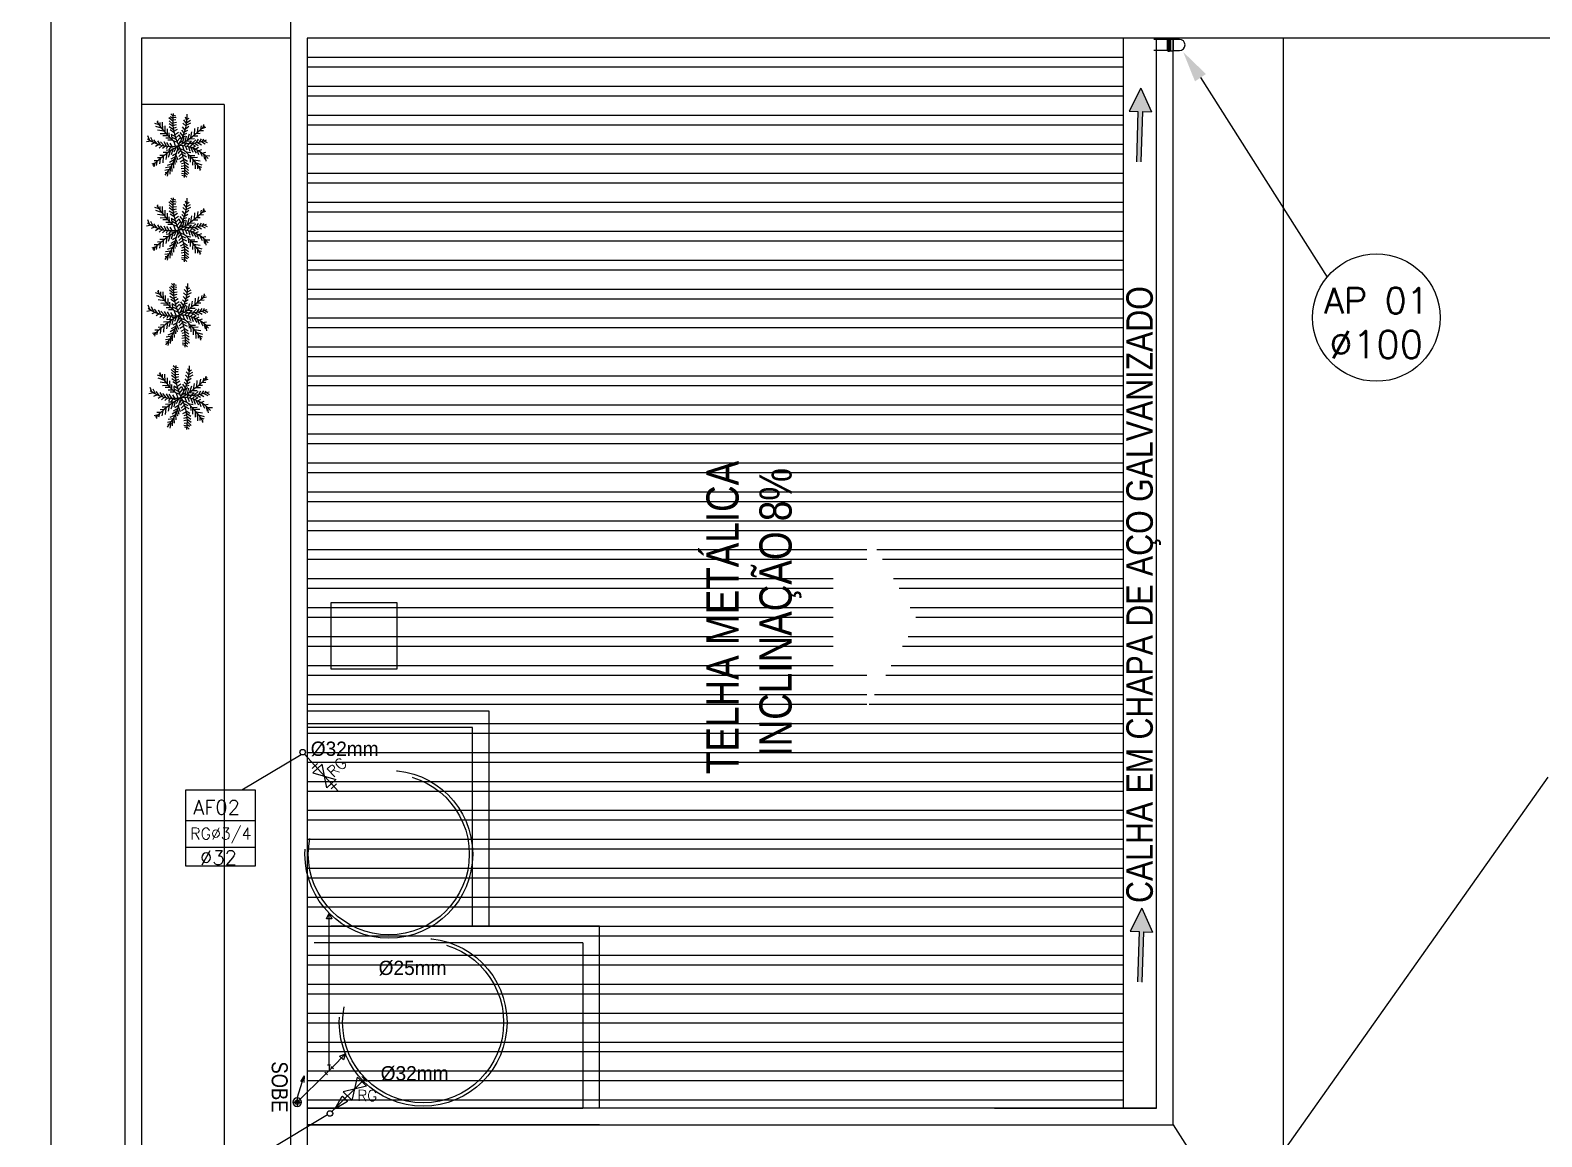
# Model space of a CAD drawing. Header units: millimetres. Extents: x 1904 to 2142, y -1319 to -1235.
# Drawn here: x 2103.32 to 2124.42, y -1267.4 to -1251.96 of the extents above; entities that cross this region are included whole.
import ezdxf
from ezdxf.enums import TextEntityAlignment as Align

# ---------------------------------------------------------------- set-up
doc = ezdxf.new("R2010")
doc.units = ezdxf.units.MM
doc.header["$LTSCALE"] = 30
doc.linetypes.add('HIDDEN', pattern=[0.375, 0.25, -0.125])
doc.linetypes.add('HIDDEN2', pattern=[0.1875, 0.125, -0.0625])
doc.layers.get('0').update_dxf_attribs({"linetype": 'CONTINUOUS'})
doc.layers.get('Defpoints').update_dxf_attribs({"linetype": 'CONTINUOUS'})
for name, color, linetype in [('-HIDRO', 8, 'CONTINUOUS'), ('A-PEN-C', 4, 'CONTINUOUS'), ('AF', 5, 'CONTINUOUS'), ('arquitetura', 8, 'CONTINUOUS'), ('CONEXAO_AG_FRIA', 2, 'CONTINUOUS'), ('CONEXÃO_HIDRÁULICA', 2, 'CONTINUOUS'), ('COTAS', 7, 'CONTINUOUS'), ('E-txt-g', 3, 'CONTINUOUS'), ('Prumadas_Q', 3, 'CONTINUOUS'), ('Prumadas_T', 2, 'CONTINUOUS'), ('TigreCad', 3, 'CONTINUOUS'), ('Tinterno', 9, 'CONTINUOUS'), ('TUBULAÇÃO_HIDRÁULICA', 3, 'CONTINUOUS')]:
    doc.layers.add(name, color=color, linetype=linetype)
for name, color, linetype, lineweight in [('E-Pen-C', 4, 'CONTINUOUS', 15), ('E-Pen-G', 3, 'CONTINUOUS', 30), ('E-Txt-W', 7, 'CONTINUOUS', 20)]:
    doc.layers.add(name, color=color, linetype=linetype, lineweight=lineweight)
doc.styles.add('F2', font='ARIALN.TTF')
doc.styles.add('REG60', font='romans.shx', dxfattribs={"width": 0.8, "height": 0.15})
doc.styles.add('REG80', font='romans.shx', dxfattribs={"width": 0.8, "height": 0.18})
doc.styles.add('ROMANS', font='simplex.shx', dxfattribs={"height": 6})
doc.dimstyles.new('DIMENSION-1', dxfattribs={"dimtxt": 0.145, "dimasz": 0.07, "dimexe": 1, "dimexo": 0, "dimgap": 0.12, "dimtad": 1, "dimzin": 7, "dimdsep": 46, "dimtxsty": 'F2', "dimblk1": 'TRACO', "dimblk2": 'TRACO', "dimsah": 1, "dimcen": 1, "dimse1": 1, "dimse2": 1, "dimclrd": 4, "dimclre": 256, "dimclrt": 4, "dimadec": 8, "dimazin": 0, "dimtfac": 1, "dimtix": 1, "dimtmove": 2, "dimatfit": 3, "dimldrblk": 'TRACO', "dimfxl": 1, "dimtolj": 1, "dimtzin": 0, "dimarcsym": 0})

# ---------------------------------------------------------------- blocks, each defined once
blk = doc.blocks.new('TXT-AMB75')
at = {"layer": 'E-txt-g', "style": 'REG80', "width": 0.8, "flags": 8}
blk.add_attdef('TXT', text='', height=0.2, dxfattribs=at).set_placement((0.0055, 0.2964), align=Align.CENTER)
at = {"layer": 'E-Txt-W', "style": 'REG60', "width": 0.8, "flags": 8}
blk.add_attdef('TXT', text='', height=0.15, dxfattribs=at).set_placement((0.0055, 0.0271), align=Align.CENTER)
blk = doc.blocks.new('TRACO')
at = {"layer": 'E-Pen-C'}
for p, q in [((-1, 0), (1, 0)), ((0, 1), (0, -1))]:
    blk.add_line(p, q, dxfattribs=at)
at = {"layer": 'E-Pen-G'}
blk.add_line((-0.42, -0.42), (0.42, 0.42), dxfattribs=at)
blk = doc.blocks.new('*D144')
at = {"layer": 'arquitetura', "color": 4, "linetype": 'Continuous', "lineweight": -2}
blk.add_line((2103.61, -1244.207), (2103.61, -1310.369), dxfattribs=at)
at = {"layer": 'Defpoints', "color": 0, "linetype": 'Continuous'}
for p in [(2104.643, -1244.137), (2103.61, -1310.439), (2104.643, -1310.439)]:
    blk.add_point(p, dxfattribs=at)
at = {"layer": 'arquitetura', "color": 4, "linetype": 'Continuous', "lineweight": -2, "xscale": 0.07, "yscale": 0.07, "zscale": 0.07}
for p, rotation in [((2103.61, -1244.137), 90), ((2103.61, -1310.439), 270)]:
    blk.add_blockref('TRACO', p, dxfattribs=dict(at, rotation=rotation))
at = {"layer": 'arquitetura', "color": 4, "linetype": 'Continuous', "insert": (2103.416, -1277.288), "char_height": 0.145, "attachment_point": 5, "rotation": 90, "style": 'F2'}
blk.add_mtext('\\A1;43.05', dxfattribs=at)
blk = doc.blocks.new('CIRCULOS')
at = {"layer": 'COTAS'}
for p, q in [((-4, 0), (4, 0)), ((0, 4), (0, -4))]:
    blk.add_line(p, q, dxfattribs=at)
for radius in [2, 1]:
    blk.add_circle((0, 0), radius, dxfattribs=at)
blk = doc.blocks.new('j9n100d')
at = {"layer": 'TigreCad'}
for p, q in [((55, 51), (0, 51)), ((57, 53), (55, 51)), ((57, 53), (57, -53)), ((77, 53), (57, 53)), ((77, 53), (77, -53)), ((89, 53), (77, 53)), ((77, 53), (77, 53)), ((90, 57), (90, 54)), ((101, 58), (91, 58)), ((91, 57), (91, -57)), ((101, 57), (101, -57)), ((102, 57), (103, 54)), ((108, 53), (104, 53)), ((108, 53), (108, -53)), ((55, -51), (0, -51)), ((57, -53), (55, -51)), ((77, -53), (57, -53)), ((89, -53), (77, -53)), ((77, -53), (77, -53)), ((90, -57), (90, -54)), ((101, -58), (91, -58)), ((102, -57), (103, -54)), ((108, -53), (104, -53))]:
    blk.add_line(p, q, dxfattribs=at)
for centre, radius, start, end in [((0, 0), 50.8, 90, 270), ((89, 54), 1, 270, 355), ((91, 57), 1, 90, 175), ((101, 57), 1, 15, 90), ((104, 54), 1, 195, 270), ((89, -54), 1, 5, 90), ((91, -57), 1, 185, 270), ((101, -57), 1, 270, 345), ((104, -54), 1, 90, 165)]:
    blk.add_arc(centre, radius, start, end, dxfattribs=at)
at = {"layer": 'Tinterno'}
for p, q in [((55, 51), (55, -51)), ((77, 53), (77, -53)), ((90, 53), (90, -53)), ((103, 53), (103, -53))]:
    blk.add_line(p, q, dxfattribs=at)

msp = doc.modelspace()

# ---------------------------------------------------------------- hatches: boundary and pattern name
at = {"layer": 'AF'}
for points in [[(2118.762, -1253.794), (2118.823, -1253.796), (2118.846, -1253.093), (2118.971, -1253.097), (2118.826, -1252.765), (2118.66, -1253.087), (2118.784, -1253.091)], [(2118.776, -1265.242), (2118.837, -1265.244), (2118.86, -1264.542), (2118.985, -1264.546), (2118.84, -1264.213), (2118.674, -1264.536), (2118.799, -1264.54)]]:
    msp.add_hatch(color=256, dxfattribs=at).paths.add_polyline_path(points)
at = {"layer": 'arquitetura'}
h = msp.add_hatch(dxfattribs=at)
h.set_pattern_fill('ANSI32,_O', color=256, scale=1.078123, angle=135)
h.set_pattern_definition([(180, (2510.08072, -5234.78578), (-3e-16, -0.404295996), []), (180, (2509.94596, -5234.651), (-3e-16, -0.404295996), [])])
h.paths.add_polyline_path([(2107.184, -1267.007), (2107.184, -1252.069), (2118.581, -1252.069), (2118.581, -1267.007)])
h.paths.add_polyline_path([(2113.36, -1262.485), (2113.36, -1257.823), (2112.5, -1257.823), (2112.5, -1262.485)], flags=24)
h.paths.add_polyline_path([(2114.248, -1262.411), (2114.248, -1257.897), (2113.229, -1257.897), (2113.229, -1262.411)], flags=24)
h.paths.add_polyline_path([(2115, -1260.899), (2115, -1261.416), (2115.706, -1260.192), (2115, -1258.969), (2115, -1259.486), (2114.529, -1259.486), (2114.529, -1260.899)], flags=16)

# ---------------------------------------------------------------- linework, layer by layer
for p, q in [((2107.257, -1262.261), (2107.332, -1262.192)), ((2107.394, -1262.204), (2107.264, -1262.324)), ((2107.459, -1262.534), (2107.394, -1262.204)), ((2107.264, -1262.324), (2107.588, -1262.415)), ((2107.588, -1262.415), (2107.459, -1262.534)), ((2107.52, -1262.547), (2107.596, -1262.477)), ((2107.813, -1266.9), (2107.889, -1266.572)), ((2107.889, -1266.572), (2108.014, -1266.696)), ((2108.024, -1266.634), (2107.951, -1266.562)), ((2107.751, -1266.91), (2107.678, -1266.838)), ((2108.014, -1266.696), (2107.688, -1266.776)), ((2107.688, -1266.776), (2107.813, -1266.9))]:
    msp.add_line(p, q)
at = {"layer": 'A-PEN-C'}
msp.add_line((2119.656, -1252.619), (2121.424, -1255.404), dxfattribs=at)
msp.add_circle((2122.112, -1255.968), 0.89, dxfattribs=at)
msp.add_solid([(2119.415, -1252.261), (2119.58, -1252.671), (2119.733, -1252.568)], dxfattribs=at)
at = {"layer": 'AF'}
for p, q in [((2118.826, -1252.765), (2118.66, -1253.087)), ((2118.826, -1252.765), (2118.971, -1253.097)), ((2118.66, -1253.087), (2118.784, -1253.091)), ((2118.784, -1253.091), (2118.762, -1253.794)), ((2118.846, -1253.093), (2118.823, -1253.796)), ((2118.846, -1253.093), (2118.971, -1253.097)), ((2118.84, -1264.213), (2118.674, -1264.536)), ((2118.84, -1264.213), (2118.985, -1264.546)), ((2118.674, -1264.536), (2118.799, -1264.54)), ((2118.799, -1264.54), (2118.776, -1265.242)), ((2118.86, -1264.542), (2118.837, -1265.244)), ((2118.86, -1264.542), (2118.985, -1264.546))]:
    msp.add_line(p, q, dxfattribs=at)
at = {"layer": 'arquitetura', "linetype": 'Continuous'}
for p, q in [((2104.643, -1244.137), (2104.643, -1310.439)), ((2106.953, -1252.069), (2104.874, -1252.069)), ((2119.044, -1267.007), (2119.044, -1252.069)), ((2119.044, -1267.007), (2119.044, -1252.069)), ((2119.275, -1267.238), (2119.275, -1252.069)), ((2119.275, -1267.238), (2119.275, -1252.069)), ((2109.494, -1267.007), (2107.184, -1267.007)), ((2107.184, -1267.007), (2111.035, -1267.007)), ((2119.044, -1267.007), (2107.184, -1267.007)), ((2116.781, -1267.007), (2119.044, -1267.007)), ((2109.725, -1267.238), (2107.184, -1267.238)), ((2107.184, -1267.238), (2119.275, -1267.238)), ((2111.266, -1267.238), (2107.184, -1267.238)), ((2116.781, -1267.238), (2119.275, -1267.238))]:
    msp.add_line(p, q, dxfattribs=at)
at = {"layer": 'arquitetura'}
for p, q in [((2106.953, -1251.838), (2106.953, -1287.106)), ((2104.874, -1252.069), (2104.874, -1309.857)), ((2118.581, -1267.007), (2118.581, -1252.069)), ((2120.815, -1268.778), (2120.815, -1252.069)), ((2106.029, -1252.993), (2104.874, -1252.993)), ((2105.313, -1253.154), (2105.283, -1253.126)), ((2105.314, -1253.142), (2105.351, -1253.151)), ((2106.029, -1252.993), (2106.029, -1288.03)), ((2105.118, -1253.277), (2105.061, -1253.258)), ((2105.153, -1253.325), (2105.074, -1253.3)), ((2105.188, -1253.368), (2105.098, -1253.353)), ((2105.108, -1253.262), (2105.1, -1253.22)), ((2105.134, -1253.3), (2105.135, -1253.243)), ((2105.173, -1253.349), (2105.168, -1253.242)), ((2105.202, -1253.384), (2105.203, -1253.293)), ((2105.238, -1253.424), (2105.237, -1253.334)), ((2105.31, -1253.228), (2105.255, -1253.178)), ((2105.311, -1253.266), (2105.258, -1253.22)), ((2105.314, -1253.303), (2105.26, -1253.263)), ((2105.32, -1253.346), (2105.262, -1253.306)), ((2105.31, -1253.191), (2105.276, -1253.166)), ((2105.327, -1253.383), (2105.276, -1253.348)), ((2105.31, -1253.207), (2105.354, -1253.204)), ((2105.31, -1253.25), (2105.361, -1253.242)), ((2105.312, -1253.169), (2105.358, -1253.177)), ((2105.313, -1253.288), (2105.363, -1253.274)), ((2105.317, -1253.325), (2105.36, -1253.312)), ((2105.324, -1253.368), (2105.377, -1253.338)), ((2105.471, -1253.389), (2105.437, -1253.353)), ((2105.483, -1253.352), (2105.448, -1253.306)), ((2105.496, -1253.298), (2105.452, -1253.256)), ((2105.504, -1253.257), (2105.463, -1253.209)), ((2105.475, -1253.377), (2105.519, -1253.35)), ((2105.508, -1253.216), (2105.486, -1253.17)), ((2105.488, -1253.333), (2105.534, -1253.297)), ((2105.499, -1253.284), (2105.561, -1253.251)), ((2105.505, -1253.243), (2105.558, -1253.213)), ((2105.51, -1253.199), (2105.54, -1253.185)), ((2105.612, -1253.418), (2105.618, -1253.33)), ((2105.654, -1253.383), (2105.666, -1253.311)), ((2105.684, -1253.357), (2105.738, -1253.355)), ((2105.7, -1253.343), (2105.713, -1253.292)), ((2105.718, -1253.327), (2105.772, -1253.311)), ((2105.733, -1253.312), (2105.742, -1253.272)), ((2105.01, -1253.505), (2104.942, -1253.517)), ((2104.984, -1253.488), (2104.961, -1253.429)), ((2105.036, -1253.519), (2105.005, -1253.453)), ((2105.057, -1253.53), (2105.008, -1253.552)), ((2105.093, -1253.545), (2105.047, -1253.487)), ((2105.114, -1253.552), (2105.071, -1253.58)), ((2105.137, -1253.559), (2105.1, -1253.501)), ((2105.16, -1253.565), (2105.121, -1253.601)), ((2105.217, -1253.402), (2105.134, -1253.405)), ((2105.191, -1253.571), (2105.137, -1253.513)), ((2105.244, -1253.429), (2105.173, -1253.429)), ((2105.224, -1253.576), (2105.188, -1253.517)), ((2105.283, -1253.466), (2105.212, -1253.466)), ((2105.262, -1253.579), (2105.228, -1253.523)), ((2105.311, -1253.493), (2105.24, -1253.493)), ((2105.265, -1253.451), (2105.262, -1253.387)), ((2105.303, -1253.579), (2105.275, -1253.532)), ((2105.343, -1253.442), (2105.29, -1253.412)), ((2105.3, -1253.479), (2105.297, -1253.415)), ((2105.357, -1253.484), (2105.303, -1253.454)), ((2105.374, -1253.525), (2105.322, -1253.502)), ((2105.35, -1253.575), (2105.324, -1253.503)), ((2105.335, -1253.416), (2105.39, -1253.38)), ((2105.35, -1253.464), (2105.398, -1253.417)), ((2105.369, -1253.508), (2105.413, -1253.458)), ((2105.434, -1253.474), (2105.401, -1253.419)), ((2105.403, -1253.531), (2105.447, -1253.505)), ((2105.454, -1253.434), (2105.415, -1253.383)), ((2105.444, -1253.456), (2105.488, -1253.429)), ((2105.448, -1253.532), (2105.468, -1253.456)), ((2105.458, -1253.529), (2105.497, -1253.536)), ((2105.465, -1253.412), (2105.506, -1253.396)), ((2105.471, -1253.572), (2105.506, -1253.524)), ((2105.481, -1253.514), (2105.501, -1253.438)), ((2105.502, -1253.499), (2105.574, -1253.504)), ((2105.508, -1253.579), (2105.544, -1253.538)), ((2105.514, -1253.491), (2105.542, -1253.404)), ((2105.533, -1253.536), (2105.573, -1253.504)), ((2105.54, -1253.473), (2105.615, -1253.47)), ((2105.551, -1253.589), (2105.577, -1253.558)), ((2105.56, -1253.535), (2105.624, -1253.572)), ((2105.564, -1253.455), (2105.578, -1253.375)), ((2105.581, -1253.534), (2105.632, -1253.485)), ((2105.596, -1253.431), (2105.662, -1253.429)), ((2105.608, -1253.531), (2105.664, -1253.564)), ((2105.637, -1253.397), (2105.692, -1253.396)), ((2105.64, -1253.526), (2105.67, -1253.477)), ((2105.656, -1253.524), (2105.711, -1253.556)), ((2105.684, -1253.518), (2105.712, -1253.475)), ((2105.709, -1253.511), (2105.764, -1253.542)), ((2105.725, -1253.507), (2105.745, -1253.473)), ((2105.745, -1253.501), (2105.79, -1253.525)), ((2105.106, -1253.778), (2105.052, -1253.78)), ((2105.153, -1253.738), (2105.098, -1253.74)), ((2105.136, -1253.752), (2105.124, -1253.824)), ((2105.194, -1253.704), (2105.129, -1253.706)), ((2105.207, -1253.574), (2105.168, -1253.61)), ((2105.178, -1253.717), (2105.172, -1253.806)), ((2105.25, -1253.662), (2105.175, -1253.666)), ((2105.226, -1253.68), (2105.212, -1253.76)), ((2105.288, -1253.636), (2105.216, -1253.631)), ((2105.238, -1253.578), (2105.219, -1253.614)), ((2105.276, -1253.644), (2105.248, -1253.732)), ((2105.282, -1253.579), (2105.255, -1253.626)), ((2105.334, -1253.76), (2105.266, -1253.803)), ((2105.348, -1253.722), (2105.281, -1253.757)), ((2105.309, -1253.621), (2105.289, -1253.697)), ((2105.332, -1253.606), (2105.293, -1253.599)), ((2105.363, -1253.676), (2105.307, -1253.71)), ((2105.356, -1253.591), (2105.325, -1253.657)), ((2105.343, -1253.737), (2105.363, -1253.8)), ((2105.355, -1253.701), (2105.38, -1253.765)), ((2105.382, -1253.576), (2105.372, -1253.639)), ((2105.407, -1253.592), (2105.372, -1253.639)), ((2105.423, -1253.626), (2105.379, -1253.676)), ((2105.44, -1253.671), (2105.393, -1253.718)), ((2105.455, -1253.72), (2105.4, -1253.755)), ((2105.466, -1253.767), (2105.413, -1253.798)), ((2105.416, -1253.611), (2105.469, -1253.633)), ((2105.433, -1253.651), (2105.487, -1253.681)), ((2105.444, -1253.569), (2105.466, -1253.633)), ((2105.447, -1253.693), (2105.5, -1253.723)), ((2105.463, -1253.752), (2105.515, -1253.787)), ((2105.488, -1253.575), (2105.506, -1253.626)), ((2105.491, -1253.653), (2105.562, -1253.666)), ((2105.525, -1253.685), (2105.529, -1253.748)), ((2105.528, -1253.583), (2105.55, -1253.645)), ((2105.547, -1253.706), (2105.618, -1253.706)), ((2105.552, -1253.712), (2105.553, -1253.801)), ((2105.564, -1253.593), (2105.588, -1253.659)), ((2105.573, -1253.734), (2105.657, -1253.731)), ((2105.58, -1253.599), (2105.626, -1253.571)), ((2105.588, -1253.751), (2105.587, -1253.842)), ((2105.596, -1253.605), (2105.637, -1253.673)), ((2105.602, -1253.768), (2105.692, -1253.782)), ((2105.625, -1253.617), (2105.67, -1253.59)), ((2105.646, -1253.628), (2105.671, -1253.692)), ((2105.667, -1253.639), (2105.715, -1253.62)), ((2105.687, -1253.651), (2105.72, -1253.716)), ((2105.719, -1253.672), (2105.771, -1253.66)), ((2105.737, -1253.686), (2105.755, -1253.758)), ((2105.76, -1253.706), (2105.829, -1253.708)), ((2105.762, -1253.724), (2105.773, -1253.785)), ((2105.072, -1253.809), (2105.019, -1253.825)), ((2105.057, -1253.823), (2105.048, -1253.863)), ((2105.09, -1253.792), (2105.077, -1253.843)), ((2105.261, -1253.903), (2105.201, -1253.915)), ((2105.235, -1253.941), (2105.205, -1253.947)), ((2105.284, -1253.864), (2105.211, -1253.876)), ((2105.309, -1253.817), (2105.234, -1253.845)), ((2105.248, -1253.922), (2105.234, -1253.994)), ((2105.272, -1253.884), (2105.268, -1253.965)), ((2105.291, -1253.851), (2105.295, -1253.929)), ((2105.315, -1253.803), (2105.321, -1253.882)), ((2105.477, -1253.848), (2105.427, -1253.861)), ((2105.48, -1253.885), (2105.429, -1253.894)), ((2105.473, -1253.811), (2105.431, -1253.824)), ((2105.478, -1253.966), (2105.433, -1253.958)), ((2105.48, -1253.928), (2105.436, -1253.931)), ((2105.476, -1253.994), (2105.439, -1253.984)), ((2105.47, -1253.789), (2105.528, -1253.829)), ((2105.476, -1253.832), (2105.53, -1253.872)), ((2105.477, -1253.982), (2105.507, -1254.01)), ((2105.479, -1253.869), (2105.532, -1253.915)), ((2105.48, -1253.907), (2105.535, -1253.958)), ((2105.48, -1253.944), (2105.514, -1253.97)), ((2105.618, -1253.786), (2105.622, -1253.894)), ((2105.637, -1253.81), (2105.716, -1253.835)), ((2105.656, -1253.836), (2105.655, -1253.892)), ((2105.656, -1253.85), (2105.711, -1253.869)), ((2105.682, -1253.873), (2105.69, -1253.915)), ((2105.108, -1254.436), (2105.1, -1254.394)), ((2105.31, -1254.403), (2105.255, -1254.352)), ((2105.311, -1254.441), (2105.258, -1254.395)), ((2105.31, -1254.366), (2105.276, -1254.34)), ((2105.313, -1254.328), (2105.283, -1254.3)), ((2105.31, -1254.381), (2105.354, -1254.379)), ((2105.312, -1254.343), (2105.358, -1254.352)), ((2105.314, -1254.316), (2105.351, -1254.326)), ((2105.504, -1254.432), (2105.463, -1254.384)), ((2105.508, -1254.391), (2105.486, -1254.345)), ((2105.505, -1254.418), (2105.558, -1254.388)), ((2105.51, -1254.374), (2105.54, -1254.359)), ((2104.984, -1254.663), (2104.961, -1254.604)), ((2105.118, -1254.452), (2105.061, -1254.432)), ((2105.153, -1254.5), (2105.074, -1254.475)), ((2105.188, -1254.542), (2105.098, -1254.527)), ((2105.134, -1254.474), (2105.135, -1254.418)), ((2105.217, -1254.576), (2105.134, -1254.579)), ((2105.173, -1254.524), (2105.168, -1254.416)), ((2105.244, -1254.604), (2105.173, -1254.604)), ((2105.202, -1254.559), (2105.203, -1254.468)), ((2105.238, -1254.598), (2105.237, -1254.509)), ((2105.314, -1254.478), (2105.26, -1254.438)), ((2105.32, -1254.52), (2105.262, -1254.481)), ((2105.265, -1254.625), (2105.262, -1254.561)), ((2105.327, -1254.558), (2105.276, -1254.523)), ((2105.343, -1254.617), (2105.29, -1254.587)), ((2105.3, -1254.653), (2105.297, -1254.59)), ((2105.31, -1254.424), (2105.361, -1254.416)), ((2105.313, -1254.462), (2105.363, -1254.448)), ((2105.317, -1254.499), (2105.36, -1254.486)), ((2105.324, -1254.543), (2105.377, -1254.512)), ((2105.335, -1254.59), (2105.39, -1254.554)), ((2105.35, -1254.639), (2105.398, -1254.592)), ((2105.434, -1254.648), (2105.401, -1254.594)), ((2105.454, -1254.609), (2105.415, -1254.558)), ((2105.471, -1254.564), (2105.437, -1254.528)), ((2105.444, -1254.63), (2105.488, -1254.603)), ((2105.483, -1254.527), (2105.448, -1254.481)), ((2105.496, -1254.472), (2105.452, -1254.43)), ((2105.465, -1254.587), (2105.506, -1254.57)), ((2105.475, -1254.551), (2105.519, -1254.524)), ((2105.481, -1254.688), (2105.501, -1254.613)), ((2105.488, -1254.507), (2105.534, -1254.471)), ((2105.499, -1254.458), (2105.561, -1254.426)), ((2105.514, -1254.666), (2105.542, -1254.578)), ((2105.564, -1254.63), (2105.578, -1254.55)), ((2105.596, -1254.606), (2105.662, -1254.604)), ((2105.612, -1254.592), (2105.618, -1254.504)), ((2105.637, -1254.572), (2105.692, -1254.57)), ((2105.654, -1254.558), (2105.666, -1254.486)), ((2105.684, -1254.532), (2105.738, -1254.53)), ((2105.7, -1254.518), (2105.713, -1254.467)), ((2105.718, -1254.501), (2105.772, -1254.485)), ((2105.733, -1254.486), (2105.742, -1254.447)), ((2105.01, -1254.679), (2104.942, -1254.692)), ((2105.036, -1254.694), (2105.005, -1254.628)), ((2105.057, -1254.704), (2105.008, -1254.727)), ((2105.093, -1254.719), (2105.047, -1254.661)), ((2105.114, -1254.727), (2105.071, -1254.755)), ((2105.137, -1254.734), (2105.1, -1254.675)), ((2105.16, -1254.74), (2105.121, -1254.775)), ((2105.191, -1254.746), (2105.137, -1254.688)), ((2105.207, -1254.749), (2105.168, -1254.785)), ((2105.224, -1254.751), (2105.188, -1254.691)), ((2105.283, -1254.64), (2105.212, -1254.64)), ((2105.288, -1254.81), (2105.216, -1254.806)), ((2105.238, -1254.752), (2105.219, -1254.788)), ((2105.262, -1254.754), (2105.228, -1254.697)), ((2105.311, -1254.668), (2105.24, -1254.668)), ((2105.276, -1254.819), (2105.248, -1254.906)), ((2105.282, -1254.754), (2105.255, -1254.801)), ((2105.303, -1254.754), (2105.275, -1254.707)), ((2105.309, -1254.796), (2105.289, -1254.872)), ((2105.332, -1254.781), (2105.293, -1254.774)), ((2105.357, -1254.659), (2105.303, -1254.629)), ((2105.374, -1254.699), (2105.322, -1254.676)), ((2105.35, -1254.75), (2105.324, -1254.677)), ((2105.356, -1254.766), (2105.325, -1254.832)), ((2105.369, -1254.682), (2105.413, -1254.632)), ((2105.382, -1254.75), (2105.372, -1254.813)), ((2105.407, -1254.766), (2105.372, -1254.813)), ((2105.423, -1254.801), (2105.379, -1254.851)), ((2105.403, -1254.706), (2105.447, -1254.679)), ((2105.416, -1254.785), (2105.469, -1254.808)), ((2105.433, -1254.826), (2105.487, -1254.855)), ((2105.444, -1254.744), (2105.466, -1254.807)), ((2105.448, -1254.706), (2105.468, -1254.631)), ((2105.458, -1254.703), (2105.497, -1254.711)), ((2105.471, -1254.747), (2105.506, -1254.699)), ((2105.488, -1254.749), (2105.506, -1254.801)), ((2105.491, -1254.828), (2105.562, -1254.841)), ((2105.502, -1254.674), (2105.574, -1254.679)), ((2105.508, -1254.753), (2105.544, -1254.713)), ((2105.528, -1254.758), (2105.55, -1254.82)), ((2105.533, -1254.711), (2105.573, -1254.679)), ((2105.54, -1254.648), (2105.615, -1254.644)), ((2105.551, -1254.764), (2105.577, -1254.732)), ((2105.56, -1254.71), (2105.624, -1254.747)), ((2105.564, -1254.768), (2105.588, -1254.834)), ((2105.58, -1254.773), (2105.626, -1254.746)), ((2105.581, -1254.708), (2105.632, -1254.659)), ((2105.596, -1254.779), (2105.637, -1254.847)), ((2105.608, -1254.706), (2105.664, -1254.738)), ((2105.625, -1254.792), (2105.67, -1254.765)), ((2105.64, -1254.701), (2105.67, -1254.652)), ((2105.646, -1254.802), (2105.671, -1254.867)), ((2105.656, -1254.698), (2105.711, -1254.73)), ((2105.667, -1254.814), (2105.715, -1254.795)), ((2105.684, -1254.692), (2105.712, -1254.65)), ((2105.687, -1254.825), (2105.72, -1254.891)), ((2105.709, -1254.686), (2105.764, -1254.717)), ((2105.719, -1254.847), (2105.771, -1254.835)), ((2105.725, -1254.681), (2105.745, -1254.648)), ((2105.745, -1254.675), (2105.79, -1254.699)), ((2105.072, -1254.983), (2105.019, -1254.999)), ((2105.057, -1254.998), (2105.048, -1255.038)), ((2105.106, -1254.952), (2105.052, -1254.955)), ((2105.09, -1254.967), (2105.077, -1255.018)), ((2105.153, -1254.913), (2105.098, -1254.914)), ((2105.136, -1254.926), (2105.124, -1254.999)), ((2105.194, -1254.879), (2105.129, -1254.88)), ((2105.178, -1254.892), (2105.172, -1254.98)), ((2105.25, -1254.837), (2105.175, -1254.84)), ((2105.284, -1255.039), (2105.211, -1255.05)), ((2105.226, -1254.855), (2105.212, -1254.935)), ((2105.309, -1254.991), (2105.234, -1255.02)), ((2105.334, -1254.934), (2105.266, -1254.978)), ((2105.348, -1254.896), (2105.281, -1254.932)), ((2105.291, -1255.026), (2105.295, -1255.103)), ((2105.363, -1254.85), (2105.307, -1254.885)), ((2105.315, -1254.978), (2105.321, -1255.056)), ((2105.343, -1254.912), (2105.363, -1254.974)), ((2105.355, -1254.876), (2105.38, -1254.94)), ((2105.44, -1254.845), (2105.393, -1254.893)), ((2105.455, -1254.894), (2105.4, -1254.93)), ((2105.466, -1254.942), (2105.413, -1254.972)), ((2105.477, -1255.022), (2105.427, -1255.036)), ((2105.473, -1254.985), (2105.431, -1254.998)), ((2105.447, -1254.868), (2105.5, -1254.898)), ((2105.463, -1254.927), (2105.515, -1254.961)), ((2105.47, -1254.964), (2105.528, -1255.004)), ((2105.476, -1255.006), (2105.53, -1255.047)), ((2105.479, -1255.044), (2105.532, -1255.089)), ((2105.525, -1254.859), (2105.529, -1254.923)), ((2105.547, -1254.881), (2105.618, -1254.881)), ((2105.552, -1254.886), (2105.553, -1254.975)), ((2105.573, -1254.908), (2105.657, -1254.905)), ((2105.588, -1254.926), (2105.587, -1255.017)), ((2105.602, -1254.942), (2105.692, -1254.957)), ((2105.618, -1254.96), (2105.622, -1255.068)), ((2105.637, -1254.985), (2105.716, -1255.01)), ((2105.656, -1255.01), (2105.655, -1255.067)), ((2105.656, -1255.025), (2105.711, -1255.043)), ((2105.737, -1254.861), (2105.755, -1254.932)), ((2105.76, -1254.881), (2105.829, -1254.882)), ((2105.762, -1254.899), (2105.773, -1254.959)), ((2105.261, -1255.078), (2105.201, -1255.09)), ((2105.235, -1255.116), (2105.205, -1255.122)), ((2105.248, -1255.097), (2105.234, -1255.169)), ((2105.272, -1255.059), (2105.268, -1255.14)), ((2105.48, -1255.06), (2105.429, -1255.068)), ((2105.478, -1255.141), (2105.433, -1255.133)), ((2105.48, -1255.103), (2105.436, -1255.105)), ((2105.476, -1255.168), (2105.439, -1255.159)), ((2105.477, -1255.156), (2105.507, -1255.184)), ((2105.48, -1255.082), (2105.535, -1255.132)), ((2105.48, -1255.119), (2105.514, -1255.144)), ((2105.682, -1255.048), (2105.69, -1255.09)), ((2105.127, -1255.643), (2105.069, -1255.624)), ((2105.162, -1255.691), (2105.083, -1255.667)), ((2105.117, -1255.628), (2105.109, -1255.586)), ((2105.143, -1255.666), (2105.144, -1255.609)), ((2105.181, -1255.716), (2105.176, -1255.608)), ((2105.21, -1255.75), (2105.211, -1255.66)), ((2105.318, -1255.594), (2105.264, -1255.544)), ((2105.32, -1255.632), (2105.266, -1255.587)), ((2105.323, -1255.67), (2105.269, -1255.629)), ((2105.329, -1255.712), (2105.271, -1255.672)), ((2105.319, -1255.557), (2105.285, -1255.532)), ((2105.321, -1255.52), (2105.292, -1255.492)), ((2105.318, -1255.573), (2105.362, -1255.571)), ((2105.319, -1255.616), (2105.37, -1255.608)), ((2105.32, -1255.535), (2105.366, -1255.544)), ((2105.321, -1255.654), (2105.371, -1255.64)), ((2105.323, -1255.508), (2105.359, -1255.517)), ((2105.325, -1255.691), (2105.368, -1255.678)), ((2105.491, -1255.718), (2105.456, -1255.673)), ((2105.505, -1255.664), (2105.46, -1255.622)), ((2105.512, -1255.623), (2105.471, -1255.575)), ((2105.517, -1255.582), (2105.495, -1255.536)), ((2105.497, -1255.699), (2105.542, -1255.663)), ((2105.508, -1255.65), (2105.57, -1255.617)), ((2105.514, -1255.609), (2105.566, -1255.58)), ((2105.518, -1255.565), (2105.548, -1255.551)), ((2105.662, -1255.75), (2105.674, -1255.677)), ((2105.709, -1255.709), (2105.722, -1255.658)), ((2105.726, -1255.693), (2105.78, -1255.677)), ((2105.742, -1255.678), (2105.751, -1255.638)), ((2105.018, -1255.871), (2104.95, -1255.883)), ((2104.992, -1255.855), (2104.969, -1255.795)), ((2105.045, -1255.886), (2105.013, -1255.82)), ((2105.101, -1255.911), (2105.055, -1255.853)), ((2105.196, -1255.734), (2105.107, -1255.719)), ((2105.145, -1255.925), (2105.109, -1255.867)), ((2105.226, -1255.768), (2105.142, -1255.771)), ((2105.199, -1255.938), (2105.145, -1255.879)), ((2105.252, -1255.795), (2105.181, -1255.796)), ((2105.233, -1255.942), (2105.196, -1255.883)), ((2105.291, -1255.832), (2105.22, -1255.832)), ((2105.27, -1255.945), (2105.236, -1255.889)), ((2105.247, -1255.79), (2105.246, -1255.701)), ((2105.32, -1255.859), (2105.249, -1255.86)), ((2105.274, -1255.817), (2105.27, -1255.753)), ((2105.336, -1255.749), (2105.284, -1255.715)), ((2105.352, -1255.808), (2105.298, -1255.778)), ((2105.309, -1255.845), (2105.305, -1255.781)), ((2105.366, -1255.85), (2105.311, -1255.821)), ((2105.383, -1255.891), (2105.33, -1255.868)), ((2105.358, -1255.941), (2105.332, -1255.869)), ((2105.333, -1255.734), (2105.386, -1255.704)), ((2105.344, -1255.782), (2105.399, -1255.746)), ((2105.359, -1255.831), (2105.406, -1255.783)), ((2105.378, -1255.874), (2105.421, -1255.824)), ((2105.443, -1255.84), (2105.409, -1255.785)), ((2105.412, -1255.898), (2105.455, -1255.871)), ((2105.462, -1255.8), (2105.423, -1255.749)), ((2105.479, -1255.755), (2105.445, -1255.719)), ((2105.453, -1255.822), (2105.496, -1255.795)), ((2105.456, -1255.898), (2105.476, -1255.822)), ((2105.473, -1255.779), (2105.515, -1255.762)), ((2105.484, -1255.743), (2105.527, -1255.716)), ((2105.489, -1255.88), (2105.509, -1255.804)), ((2105.511, -1255.866), (2105.583, -1255.87)), ((2105.523, -1255.857), (2105.55, -1255.77)), ((2105.541, -1255.903), (2105.581, -1255.87)), ((2105.548, -1255.839), (2105.624, -1255.836)), ((2105.572, -1255.821), (2105.586, -1255.741)), ((2105.59, -1255.9), (2105.641, -1255.851)), ((2105.604, -1255.797), (2105.67, -1255.796)), ((2105.621, -1255.784), (2105.627, -1255.696)), ((2105.646, -1255.763), (2105.7, -1255.762)), ((2105.649, -1255.892), (2105.678, -1255.844)), ((2105.664, -1255.89), (2105.72, -1255.922)), ((2105.692, -1255.724), (2105.747, -1255.722)), ((2105.692, -1255.884), (2105.721, -1255.841)), ((2105.717, -1255.878), (2105.773, -1255.908)), ((2105.733, -1255.873), (2105.753, -1255.839)), ((2105.753, -1255.867), (2105.799, -1255.891)), ((2105.065, -1255.896), (2105.017, -1255.918)), ((2105.122, -1255.918), (2105.08, -1255.946)), ((2105.168, -1255.931), (2105.129, -1255.967)), ((2105.203, -1256.071), (2105.137, -1256.072)), ((2105.216, -1255.94), (2105.176, -1255.977)), ((2105.186, -1256.084), (2105.18, -1256.172)), ((2105.259, -1256.029), (2105.183, -1256.032)), ((2105.235, -1256.046), (2105.221, -1256.127)), ((2105.296, -1256.002), (2105.224, -1255.997)), ((2105.246, -1255.944), (2105.227, -1255.98)), ((2105.284, -1256.01), (2105.257, -1256.098)), ((2105.29, -1255.946), (2105.264, -1255.993)), ((2105.311, -1255.945), (2105.283, -1255.899)), ((2105.357, -1256.088), (2105.29, -1256.124)), ((2105.318, -1255.988), (2105.298, -1256.063)), ((2105.341, -1255.973), (2105.302, -1255.965)), ((2105.371, -1256.042), (2105.315, -1256.076)), ((2105.364, -1255.958), (2105.333, -1256.024)), ((2105.363, -1256.067), (2105.388, -1256.131)), ((2105.39, -1255.942), (2105.381, -1256.005)), ((2105.416, -1255.958), (2105.381, -1256.005)), ((2105.431, -1255.992), (2105.388, -1256.042)), ((2105.448, -1256.037), (2105.401, -1256.084)), ((2105.463, -1256.086), (2105.408, -1256.122)), ((2105.424, -1255.977), (2105.477, -1256)), ((2105.441, -1256.018), (2105.496, -1256.047)), ((2105.452, -1255.936), (2105.475, -1255.999)), ((2105.455, -1256.059), (2105.509, -1256.089)), ((2105.466, -1255.895), (2105.505, -1255.902)), ((2105.479, -1255.938), (2105.514, -1255.89)), ((2105.496, -1255.941), (2105.514, -1255.992)), ((2105.5, -1256.02), (2105.57, -1256.032)), ((2105.517, -1255.945), (2105.552, -1255.904)), ((2105.533, -1256.051), (2105.537, -1256.115)), ((2105.536, -1255.949), (2105.558, -1256.011)), ((2105.555, -1256.072), (2105.626, -1256.072)), ((2105.559, -1255.955), (2105.586, -1255.924)), ((2105.56, -1256.078), (2105.561, -1256.167)), ((2105.568, -1255.901), (2105.633, -1255.938)), ((2105.573, -1255.959), (2105.597, -1256.025)), ((2105.581, -1256.1), (2105.665, -1256.097)), ((2105.589, -1255.965), (2105.635, -1255.937)), ((2105.604, -1255.971), (2105.646, -1256.039)), ((2105.616, -1255.897), (2105.672, -1255.93)), ((2105.633, -1255.983), (2105.679, -1255.956)), ((2105.655, -1255.994), (2105.679, -1256.058)), ((2105.676, -1256.005), (2105.723, -1255.986)), ((2105.695, -1256.017), (2105.729, -1256.083)), ((2105.727, -1256.039), (2105.779, -1256.026)), ((2105.745, -1256.053), (2105.763, -1256.124)), ((2105.768, -1256.072), (2105.837, -1256.074)), ((2105.771, -1256.09), (2105.781, -1256.151)), ((2105.081, -1256.175), (2105.027, -1256.191)), ((2105.065, -1256.19), (2105.056, -1256.229)), ((2105.115, -1256.144), (2105.06, -1256.146)), ((2105.098, -1256.159), (2105.085, -1256.209)), ((2105.161, -1256.104), (2105.107, -1256.106)), ((2105.145, -1256.118), (2105.133, -1256.19)), ((2105.269, -1256.269), (2105.209, -1256.281)), ((2105.244, -1256.307), (2105.214, -1256.313)), ((2105.293, -1256.23), (2105.22, -1256.242)), ((2105.318, -1256.183), (2105.243, -1256.212)), ((2105.257, -1256.288), (2105.243, -1256.36)), ((2105.343, -1256.126), (2105.274, -1256.169)), ((2105.281, -1256.251), (2105.276, -1256.331)), ((2105.3, -1256.217), (2105.303, -1256.295)), ((2105.324, -1256.17), (2105.329, -1256.248)), ((2105.351, -1256.104), (2105.372, -1256.166)), ((2105.474, -1256.133), (2105.421, -1256.164)), ((2105.486, -1256.214), (2105.436, -1256.228)), ((2105.488, -1256.252), (2105.437, -1256.26)), ((2105.482, -1256.177), (2105.439, -1256.19)), ((2105.489, -1256.295), (2105.445, -1256.297)), ((2105.471, -1256.118), (2105.523, -1256.153)), ((2105.478, -1256.156), (2105.536, -1256.195)), ((2105.484, -1256.198), (2105.538, -1256.238)), ((2105.487, -1256.236), (2105.541, -1256.281)), ((2105.488, -1256.31), (2105.522, -1256.336)), ((2105.489, -1256.273), (2105.543, -1256.324)), ((2105.597, -1256.117), (2105.596, -1256.208)), ((2105.611, -1256.134), (2105.7, -1256.149)), ((2105.626, -1256.152), (2105.631, -1256.26)), ((2105.645, -1256.177), (2105.724, -1256.201)), ((2105.664, -1256.202), (2105.663, -1256.258)), ((2105.665, -1256.216), (2105.72, -1256.235)), ((2105.69, -1256.24), (2105.698, -1256.282)), ((2105.487, -1256.333), (2105.441, -1256.324)), ((2105.484, -1256.36), (2105.448, -1256.351)), ((2105.486, -1256.348), (2105.515, -1256.376)), ((2105.344, -1256.744), (2105.289, -1256.693)), ((2105.344, -1256.707), (2105.31, -1256.681)), ((2105.347, -1256.669), (2105.317, -1256.641)), ((2105.344, -1256.722), (2105.387, -1256.72)), ((2105.346, -1256.684), (2105.391, -1256.693)), ((2105.348, -1256.657), (2105.385, -1256.666)), ((2105.537, -1256.773), (2105.496, -1256.724)), ((2105.542, -1256.732), (2105.52, -1256.685)), ((2105.539, -1256.759), (2105.591, -1256.729)), ((2105.544, -1256.715), (2105.573, -1256.7)), ((2105.018, -1257.004), (2104.995, -1256.944)), ((2105.152, -1256.792), (2105.095, -1256.773)), ((2105.187, -1256.84), (2105.108, -1256.816)), ((2105.221, -1256.883), (2105.132, -1256.868)), ((2105.142, -1256.777), (2105.134, -1256.735)), ((2105.251, -1256.917), (2105.167, -1256.92)), ((2105.168, -1256.815), (2105.169, -1256.759)), ((2105.206, -1256.865), (2105.201, -1256.757)), ((2105.277, -1256.945), (2105.206, -1256.945)), ((2105.235, -1256.899), (2105.236, -1256.809)), ((2105.272, -1256.939), (2105.271, -1256.85)), ((2105.345, -1256.781), (2105.292, -1256.736)), ((2105.348, -1256.819), (2105.294, -1256.779)), ((2105.299, -1256.966), (2105.295, -1256.902)), ((2105.354, -1256.861), (2105.296, -1256.822)), ((2105.361, -1256.898), (2105.309, -1256.864)), ((2105.377, -1256.957), (2105.324, -1256.928)), ((2105.334, -1256.994), (2105.33, -1256.93)), ((2105.344, -1256.765), (2105.395, -1256.757)), ((2105.347, -1256.803), (2105.397, -1256.789)), ((2105.351, -1256.84), (2105.393, -1256.827)), ((2105.358, -1256.884), (2105.411, -1256.853)), ((2105.369, -1256.931), (2105.424, -1256.895)), ((2105.384, -1256.98), (2105.431, -1256.932)), ((2105.468, -1256.989), (2105.435, -1256.935)), ((2105.488, -1256.949), (2105.449, -1256.899)), ((2105.505, -1256.905), (2105.471, -1256.869)), ((2105.478, -1256.971), (2105.522, -1256.944)), ((2105.517, -1256.867), (2105.481, -1256.822)), ((2105.53, -1256.813), (2105.486, -1256.771)), ((2105.499, -1256.928), (2105.54, -1256.911)), ((2105.509, -1256.892), (2105.553, -1256.865)), ((2105.522, -1256.848), (2105.567, -1256.812)), ((2105.533, -1256.799), (2105.595, -1256.767)), ((2105.548, -1257.006), (2105.576, -1256.919)), ((2105.598, -1256.971), (2105.612, -1256.89)), ((2105.629, -1256.946), (2105.695, -1256.945)), ((2105.646, -1256.933), (2105.652, -1256.845)), ((2105.671, -1256.913), (2105.726, -1256.911)), ((2105.688, -1256.899), (2105.7, -1256.826)), ((2105.718, -1256.873), (2105.772, -1256.871)), ((2105.734, -1256.858), (2105.747, -1256.808)), ((2105.752, -1256.842), (2105.805, -1256.826)), ((2105.767, -1256.827), (2105.776, -1256.788)), ((2105.044, -1257.02), (2104.976, -1257.032)), ((2105.07, -1257.035), (2105.038, -1256.969)), ((2105.091, -1257.045), (2105.042, -1257.068)), ((2105.126, -1257.06), (2105.08, -1257.002)), ((2105.148, -1257.068), (2105.105, -1257.096)), ((2105.17, -1257.075), (2105.134, -1257.016)), ((2105.194, -1257.081), (2105.155, -1257.116)), ((2105.224, -1257.087), (2105.171, -1257.029)), ((2105.241, -1257.09), (2105.201, -1257.126)), ((2105.258, -1257.092), (2105.221, -1257.032)), ((2105.317, -1256.981), (2105.246, -1256.981)), ((2105.322, -1257.151), (2105.25, -1257.147)), ((2105.272, -1257.093), (2105.252, -1257.129)), ((2105.296, -1257.095), (2105.262, -1257.038)), ((2105.345, -1257.009), (2105.274, -1257.009)), ((2105.316, -1257.095), (2105.289, -1257.142)), ((2105.337, -1257.095), (2105.309, -1257.048)), ((2105.343, -1257.137), (2105.323, -1257.212)), ((2105.366, -1257.122), (2105.327, -1257.114)), ((2105.391, -1256.999), (2105.337, -1256.97)), ((2105.408, -1257.04), (2105.355, -1257.017)), ((2105.384, -1257.091), (2105.358, -1257.018)), ((2105.39, -1257.107), (2105.358, -1257.173)), ((2105.403, -1257.023), (2105.446, -1256.973)), ((2105.415, -1257.091), (2105.406, -1257.154)), ((2105.441, -1257.107), (2105.406, -1257.154)), ((2105.456, -1257.142), (2105.413, -1257.191)), ((2105.437, -1257.047), (2105.481, -1257.02)), ((2105.45, -1257.126), (2105.502, -1257.149)), ((2105.477, -1257.085), (2105.5, -1257.148)), ((2105.481, -1257.047), (2105.501, -1256.971)), ((2105.492, -1257.044), (2105.53, -1257.052)), ((2105.505, -1257.088), (2105.539, -1257.039)), ((2105.515, -1257.029), (2105.535, -1256.954)), ((2105.521, -1257.09), (2105.539, -1257.142)), ((2105.536, -1257.015), (2105.608, -1257.02)), ((2105.542, -1257.094), (2105.578, -1257.053)), ((2105.562, -1257.098), (2105.584, -1257.161)), ((2105.567, -1257.052), (2105.607, -1257.019)), ((2105.574, -1256.988), (2105.649, -1256.985)), ((2105.585, -1257.105), (2105.611, -1257.073)), ((2105.594, -1257.051), (2105.658, -1257.088)), ((2105.598, -1257.109), (2105.622, -1257.175)), ((2105.614, -1257.114), (2105.66, -1257.087)), ((2105.615, -1257.049), (2105.666, -1257)), ((2105.63, -1257.12), (2105.671, -1257.188)), ((2105.642, -1257.046), (2105.697, -1257.079)), ((2105.659, -1257.132), (2105.704, -1257.106)), ((2105.674, -1257.042), (2105.703, -1256.993)), ((2105.68, -1257.143), (2105.704, -1257.208)), ((2105.689, -1257.039), (2105.745, -1257.071)), ((2105.701, -1257.154), (2105.749, -1257.135)), ((2105.718, -1257.033), (2105.746, -1256.99)), ((2105.742, -1257.027), (2105.798, -1257.057)), ((2105.759, -1257.022), (2105.778, -1256.989)), ((2105.779, -1257.016), (2105.824, -1257.04)), ((2105.106, -1257.324), (2105.052, -1257.34)), ((2105.09, -1257.339), (2105.082, -1257.379)), ((2105.14, -1257.293), (2105.086, -1257.295)), ((2105.124, -1257.308), (2105.111, -1257.358)), ((2105.186, -1257.253), (2105.132, -1257.255)), ((2105.17, -1257.267), (2105.158, -1257.34)), ((2105.228, -1257.22), (2105.162, -1257.221)), ((2105.212, -1257.233), (2105.205, -1257.321)), ((2105.284, -1257.178), (2105.208, -1257.181)), ((2105.26, -1257.195), (2105.246, -1257.276)), ((2105.343, -1257.332), (2105.268, -1257.361)), ((2105.31, -1257.16), (2105.282, -1257.247)), ((2105.368, -1257.275), (2105.3, -1257.318)), ((2105.382, -1257.237), (2105.315, -1257.273)), ((2105.325, -1257.367), (2105.329, -1257.444)), ((2105.396, -1257.191), (2105.341, -1257.226)), ((2105.349, -1257.319), (2105.354, -1257.397)), ((2105.377, -1257.253), (2105.397, -1257.315)), ((2105.389, -1257.217), (2105.414, -1257.28)), ((2105.473, -1257.186), (2105.426, -1257.234)), ((2105.488, -1257.235), (2105.434, -1257.271)), ((2105.5, -1257.283), (2105.447, -1257.313)), ((2105.511, -1257.363), (2105.461, -1257.377)), ((2105.507, -1257.326), (2105.464, -1257.339)), ((2105.466, -1257.167), (2105.521, -1257.196)), ((2105.481, -1257.209), (2105.534, -1257.239)), ((2105.496, -1257.268), (2105.548, -1257.302)), ((2105.504, -1257.305), (2105.561, -1257.345)), ((2105.51, -1257.347), (2105.564, -1257.387)), ((2105.525, -1257.169), (2105.595, -1257.181)), ((2105.559, -1257.2), (2105.562, -1257.264)), ((2105.58, -1257.222), (2105.651, -1257.221)), ((2105.586, -1257.227), (2105.587, -1257.316)), ((2105.606, -1257.249), (2105.69, -1257.246)), ((2105.622, -1257.267), (2105.621, -1257.357)), ((2105.636, -1257.283), (2105.725, -1257.298)), ((2105.651, -1257.301), (2105.656, -1257.409)), ((2105.671, -1257.326), (2105.75, -1257.35)), ((2105.689, -1257.351), (2105.688, -1257.407)), ((2105.69, -1257.365), (2105.745, -1257.384)), ((2105.72, -1257.166), (2105.754, -1257.232)), ((2105.752, -1257.188), (2105.805, -1257.175)), ((2105.771, -1257.202), (2105.789, -1257.273)), ((2105.794, -1257.222), (2105.863, -1257.223)), ((2105.796, -1257.24), (2105.806, -1257.3)), ((2105.295, -1257.419), (2105.235, -1257.431)), ((2105.269, -1257.456), (2105.239, -1257.463)), ((2105.318, -1257.38), (2105.245, -1257.391)), ((2105.282, -1257.438), (2105.268, -1257.51)), ((2105.306, -1257.4), (2105.301, -1257.481)), ((2105.513, -1257.401), (2105.463, -1257.409)), ((2105.512, -1257.482), (2105.466, -1257.473)), ((2105.514, -1257.444), (2105.47, -1257.446)), ((2105.51, -1257.509), (2105.473, -1257.5)), ((2105.511, -1257.497), (2105.54, -1257.525)), ((2105.513, -1257.385), (2105.566, -1257.43)), ((2105.513, -1257.459), (2105.548, -1257.485)), ((2105.514, -1257.422), (2105.568, -1257.473)), ((2105.716, -1257.389), (2105.724, -1257.431))]:
    msp.add_line(p, q, dxfattribs=at)
at = {"layer": 'arquitetura', "linetype": 'HIDDEN'}
for p, q in [((2107.184, -1286.875), (2131.807, -1252.069)), ((2119.275, -1267.238), (2131.807, -1286.875))]:
    msp.add_line(p, q, dxfattribs=at)
at = {"layer": 'arquitetura', "linetype": 'HIDDEN2'}
for p, q in [((2109.725, -1261.462), (2107.184, -1261.462)), ((2109.725, -1264.466), (2109.725, -1261.462)), ((2109.494, -1261.693), (2107.184, -1261.693)), ((2109.494, -1264.466), (2109.494, -1261.693)), ((2111.266, -1264.466), (2107.184, -1264.466)), ((2111.266, -1267.007), (2111.266, -1264.466)), ((2111.035, -1264.697), (2107.184, -1264.697)), ((2111.035, -1264.697), (2111.035, -1267.007)), ((2111.035, -1264.697), (2111.035, -1267.007))]:
    msp.add_line(p, q, dxfattribs=at)
at = {"layer": 'arquitetura'}
msp.add_lwpolyline([(2107.184, -1252.069), (2107.184, -1286.875), (2131.807, -1286.875), (2131.807, -1252.069), (2107.184, -1252.069)], dxfattribs=at)
at = {"layer": 'arquitetura', "linetype": 'HIDDEN2'}
msp.add_lwpolyline([(2107.518, -1259.95), (2107.518, -1260.874), (2108.442, -1260.874), (2108.442, -1259.95)], close=True, dxfattribs=at)
for centre, radius in [((2108.326, -1263.46), 1.171), ((2108.326, -1263.46), 1.124), ((2108.805, -1265.807), 1.171), ((2108.805, -1265.807), 1.124)]:
    msp.add_circle(centre, radius, dxfattribs=at)
at = {"layer": 'arquitetura'}
for centre, radius, start, end in [((2106.053, -1253.222), 0.743, 172.1456, 207.6975), ((2104.782, -1253.15), 0.73, 326.1446, 1.7902), ((2106.063, -1252.628), 1.146, 211.7433, 229.712), ((2104.452, -1251.968), 1.857, 300.5265, 314.6166), ((2105.283, -1253.043), 0.537, 232.889, 282.0535), ((2106.338, -1255.167), 1.857, 120.5265, 134.6166), ((2104.737, -1253.913), 0.743, 352.1456, 27.6975), ((2105.4, -1254.104), 0.537, 41.3692, 90.5337), ((2105.517, -1252.796), 0.741, 268.3976, 291.0107), ((2104.549, -1253.448), 0.845, 320.8338, 346.9381), ((2104.942, -1253.9), 0.41, 9.8435, 18.6765), ((2104.728, -1254.508), 1.146, 31.7433, 49.712), ((2106.063, -1253.802), 1.146, 211.7433, 229.712), ((2106.053, -1254.397), 0.743, 172.1456, 207.6975), ((2104.782, -1254.324), 0.73, 326.1446, 1.7902), ((2104.452, -1253.143), 1.857, 300.5265, 314.6166), ((2105.283, -1254.218), 0.537, 232.889, 282.0535), ((2106.338, -1256.342), 1.857, 120.5265, 134.6166), ((2104.549, -1254.622), 0.845, 320.8338, 346.9381), ((2104.737, -1255.088), 0.743, 352.1456, 27.6975), ((2105.4, -1255.279), 0.537, 41.3692, 90.5337), ((2104.728, -1255.682), 1.146, 31.7433, 49.712), ((2105.517, -1253.971), 0.741, 268.3976, 291.0107), ((2104.942, -1255.074), 0.41, 9.8435, 18.6765), ((2106.071, -1254.994), 1.146, 211.7433, 229.712), ((2106.062, -1255.588), 0.743, 172.1456, 207.6975), ((2104.79, -1255.516), 0.73, 326.1446, 1.7902), ((2104.46, -1254.334), 1.857, 300.5265, 314.6166), ((2105.291, -1255.409), 0.537, 232.889, 282.0535), ((2105.526, -1255.162), 0.741, 268.3976, 291.0107), ((2106.347, -1257.533), 1.857, 120.5265, 134.6166), ((2104.557, -1255.814), 0.845, 320.8338, 346.9381), ((2104.745, -1256.279), 0.743, 352.1456, 27.6975), ((2105.408, -1256.47), 0.537, 41.3692, 90.5337), ((2104.736, -1256.874), 1.146, 31.7433, 49.712), ((2104.951, -1256.266), 0.41, 9.8435, 18.6765), ((2106.087, -1256.738), 0.743, 172.1456, 207.6975), ((2104.815, -1256.665), 0.73, 326.1446, 1.7902), ((2106.096, -1256.143), 1.146, 211.7433, 229.712), ((2104.486, -1255.484), 1.857, 300.5265, 314.6166), ((2105.317, -1256.558), 0.537, 232.889, 282.0535), ((2106.372, -1258.682), 1.857, 120.5265, 134.6166), ((2104.582, -1256.963), 0.845, 320.8338, 346.9381), ((2104.771, -1257.429), 0.743, 352.1456, 27.6975), ((2105.434, -1257.62), 0.537, 41.3692, 90.5337), ((2104.761, -1258.023), 1.146, 31.7433, 49.712), ((2105.551, -1256.311), 0.741, 268.3976, 291.0107), ((2104.976, -1257.415), 0.41, 9.8435, 18.6765)]:
    msp.add_arc(centre, radius, start, end, dxfattribs=at)
at = {"layer": 'CONEXÃO_HIDRÁULICA'}
for p, q in [((2107.45, -1266.519), (2107.534, -1266.436)), ((2107.468, -1266.401), (2107.514, -1266.401)), ((2107.493, -1266.401), (2107.492, -1266.477)), ((2107.519, -1266.422), (2107.552, -1266.452)), ((2107.431, -1266.502), (2107.472, -1266.538))]:
    msp.add_line(p, q, dxfattribs=at)
at = {"layer": 'Prumadas_Q'}
for p, q in [((2106.276, -1262.563), (2107.101, -1262.066)), ((2105.493, -1262.563), (2106.46, -1262.563)), ((2105.493, -1263.625), (2105.493, -1262.563)), ((2106.46, -1262.563), (2106.46, -1263.625)), ((2106.46, -1263.625), (2105.493, -1263.625)), ((2106.643, -1267.591), (2107.469, -1267.094))]:
    msp.add_line(p, q, dxfattribs=at)
for centre in [(2107.123, -1262.035), (2107.504, -1267.079)]:
    msp.add_circle(centre, 0.0383, dxfattribs=at)
at = {"layer": 'Prumadas_T'}
for p, q in [((2105.493, -1262.991), (2106.46, -1262.991)), ((2105.493, -1263.362), (2106.46, -1263.362))]:
    msp.add_line(p, q, dxfattribs=at)
at = {"layer": 'TigreCad'}
for p, q in [((2119.198, -1252.084), (2119.004, -1252.084)), ((2119.198, -1252.239), (2119.004, -1252.239))]:
    msp.add_line(p, q, dxfattribs=at)
at = {"layer": 'TUBULAÇÃO_HIDRÁULICA'}
for p, q in [((2107.149, -1262.063), (2107.623, -1262.583)), ((2107.493, -1266.401), (2107.493, -1264.283)), ((2107.534, -1266.436), (2107.721, -1266.248)), ((2107.047, -1266.922), (2107.45, -1266.519)), ((2107.047, -1266.863), (2107.144, -1266.553)), ((2107.144, -1266.553), (2107.095, -1266.632)), ((2107.144, -1266.553), (2107.139, -1266.645)), ((2107.532, -1267.053), (2107.996, -1266.589)), ((2107.577, -1267.008), (2107.676, -1266.836)), ((2107.676, -1266.836), (2107.748, -1266.907)), ((2107.577, -1267.008), (2107.748, -1266.907))]:
    msp.add_line(p, q, dxfattribs=at)
for points in [[(2107.493, -1264.283, 0), (2107.532, -1264.36, 0), (2107.455, -1264.36, 0), (2107.493, -1264.283, 0)], [(2107.721, -1266.248, 0), (2107.695, -1266.33, 0), (2107.64, -1266.277, 0), (2107.721, -1266.248, 0)]]:
    msp.add_polyline3d(points, dxfattribs=at)
at = {"layer": 'TUBULAÇÃO_HIDRÁULICA', "extrusion": (0, 0, -1)}
msp.add_ellipse((2107.047, -1266.922), major_axis=(0.042, 0.042), ratio=1, start_param=0.785398, end_param=7.068583, dxfattribs=at)

# ---------------------------------------------------------------- block references
at = {"layer": '-HIDRO'}
ref = msp.add_blockref('TXT-AMB75', (2106.661, -1266.703), dxfattribs=dict(at, xscale=1.11779757, yscale=1.11779757, zscale=1.11779757, rotation=270))
ref.add_attrib('TXT', 'SOBE', dxfattribs={"layer": 'E-Txt-W', "color": 2, "height": 0.2236, "rotation": 270, "style": 'F2'}).set_placement((2106.691, -1266.709), align=Align.CENTER)
at = {"layer": 'arquitetura'}
ref = msp.add_blockref('TXT-AMB75', (2114.01, -1260.166, 4.538), dxfattribs=dict(at, xscale=2.245575472452328, yscale=2.245575472452328, zscale=2.245575472452328, rotation=89.99999999999997))
ref.add_attrib('TXT', 'TELHA METÁLICA', dxfattribs={"layer": 'E-txt-g', "color": 2, "height": 0.44912, "rotation": 90, "style": 'F2'}).set_placement((2113.209, -1260.154, 4.538), align=Align.CENTER)
ref.add_attrib('TXT', ' INCLINAÇÃO 8%', dxfattribs={"layer": 'E-Txt-W', "color": 2, "height": 0.44912, "rotation": 90, "style": 'F2'}).set_placement((2113.949, -1260.154, 4.538), align=Align.CENTER)
at = {"layer": 'TigreCad', "xscale": 0.00153333, "yscale": 0.00153333, "zscale": 0.00153333, "rotation": 180}
msp.add_blockref('j9n100d', (2119.363, -1252.162), dxfattribs=at)
at = {"layer": 'TUBULAÇÃO_HIDRÁULICA', "xscale": 0.0153333, "yscale": 0.0153333, "zscale": 0.0153333}
msp.add_blockref('CIRCULOS', (2107.047, -1266.922), dxfattribs=at)

# ---------------------------------------------------------------- texts
at = {"layer": 'A-PEN-C', "style": 'ROMANS'}
for s, height, p in [('AP 01', 0.3588, (2122.112, -1255.911)), ('%%C100', 0.3823, (2122.11, -1256.534))]:
    msp.add_text(s, height=height, dxfattribs=at).set_placement(p, align=Align.CENTER)
at = {"layer": 'arquitetura', "style": 'F2'}
msp.add_text('CALHA EM CHAPA DE AÇO GALVANIZADO ', height=0.36964, rotation=90, dxfattribs=at).set_placement((2118.991, -1264.14))
at = {"layer": 'CONEXAO_AG_FRIA', "style": 'ROMANS'}
for rotation, p in [(42.7504, (2107.552, -1262.396)), (359.3613, (2107.886, -1266.904))]:
    msp.add_text('RG', height=0.1533, rotation=rotation, dxfattribs=at).set_placement(p)
at = {"layer": 'Prumadas_T', "style": 'ROMANS'}
for s, height, p in [('AF02', 0.2009, (2105.922, -1262.906)), ('RG%%C3/4', 0.1607, (2105.981, -1263.252, -0.298)), ('%%C32', 0.2009, (2105.948, -1263.607))]:
    msp.add_text(s, height=height, rotation=0, dxfattribs=at).set_placement(p, align=Align.CENTER)
at = {"layer": 'TUBULAÇÃO_HIDRÁULICA'}
for s, p in [('Ø32mm', (2107.71, -1261.987)), ('Ø25mm', (2108.658, -1265.046)), ('Ø32mm', (2108.686, -1266.518))]:
    msp.add_text(s, height=0.1993, rotation=0.0052, dxfattribs=at).set_placement(p, align=Align.MIDDLE_CENTER)

# ---------------------------------------------------------------- dimensions: what is measured, and where the dimension line sits
at = {"layer": 'arquitetura', "linetype": 'Continuous'}
dim = msp.add_linear_dim(base=(2103.61, -1310.439), p1=(2104.643, -1244.137), p2=(2104.643, -1310.439), angle=90, text='43.05', dimstyle='DIMENSION-1', override={"dimadec": 0, "dimfxl": 0.04}, dxfattribs=at)
dim.commit()
dim.dimension.update_dxf_attribs({"geometry": '*D144', "text_midpoint": (2103.416, -1277.288)})

doc.saveas('drawing.dxf')
